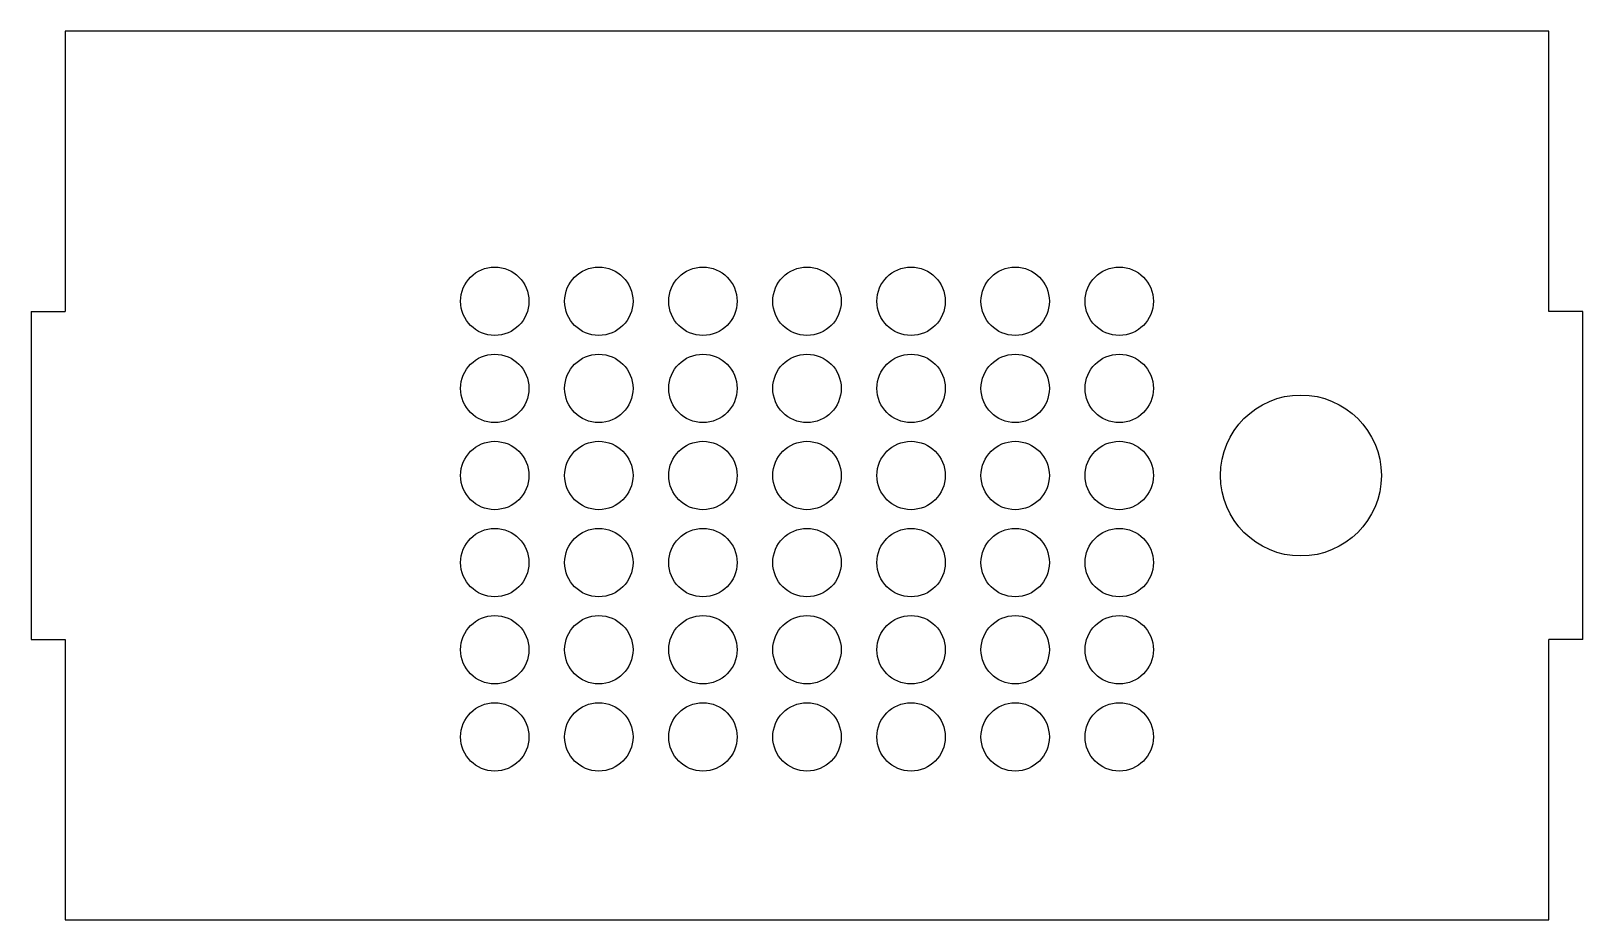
# Model space of a CAD drawing. Header units: millimetres. Extents: x -5 to 222, y 0 to 130.
import ezdxf

# ---------------------------------------------------------------- set-up
doc = ezdxf.new("R2010")
doc.units = ezdxf.units.MM

msp = doc.modelspace()

# ---------------------------------------------------------------- linework, layer by layer
at = {"color": 7, "linetype": 'Continuous', "lineweight": 25}
for p, q in [((0, 130), (0, 89)), ((217, 130), (0, 130)), ((217, 89), (217, 130)), ((-5, 89), (-5, 41)), ((-5, 89), (0, 89)), ((222, 89), (217, 89)), ((222, 41), (222, 89)), ((-5, 41), (0, 41)), ((0, 41), (0, 0)), ((222, 41), (217, 41)), ((217, 0), (217, 41)), ((0, 0), (217, 0))]:
    msp.add_line(p, q, dxfattribs=at)
for centre, radius in [((62.83, 90.48), 5), ((78.05, 90.48), 5), ((93.28, 90.48), 5), ((108.5, 90.48), 5), ((123.72, 90.48), 5), ((138.95, 90.48), 5), ((154.17, 90.48), 5), ((62.83, 77.74), 5), ((78.05, 77.74), 5), ((93.28, 77.74), 5), ((108.5, 77.74), 5), ((123.72, 77.74), 5), ((138.95, 77.74), 5), ((154.17, 77.74), 5), ((180.74, 65), 11.77), ((62.83, 65), 5), ((78.05, 65), 5), ((93.28, 65), 5), ((108.5, 65), 5), ((123.72, 65), 5), ((138.95, 65), 5), ((154.17, 65), 5), ((62.83, 52.26), 5), ((78.05, 52.26), 5), ((93.28, 52.26), 5), ((108.5, 52.26), 5), ((123.72, 52.26), 5), ((138.95, 52.26), 5), ((154.17, 52.26), 5), ((62.83, 39.52), 5), ((78.05, 39.52), 5), ((93.28, 39.52), 5), ((108.5, 39.52), 5), ((123.72, 39.52), 5), ((138.95, 39.52), 5), ((154.17, 39.52), 5), ((62.83, 26.77), 5), ((78.05, 26.77), 5), ((93.28, 26.77), 5), ((108.5, 26.77), 5), ((123.72, 26.77), 5), ((138.95, 26.77), 5), ((154.17, 26.77), 5)]:
    msp.add_circle(centre, radius, dxfattribs=at)

doc.saveas('drawing.dxf')
